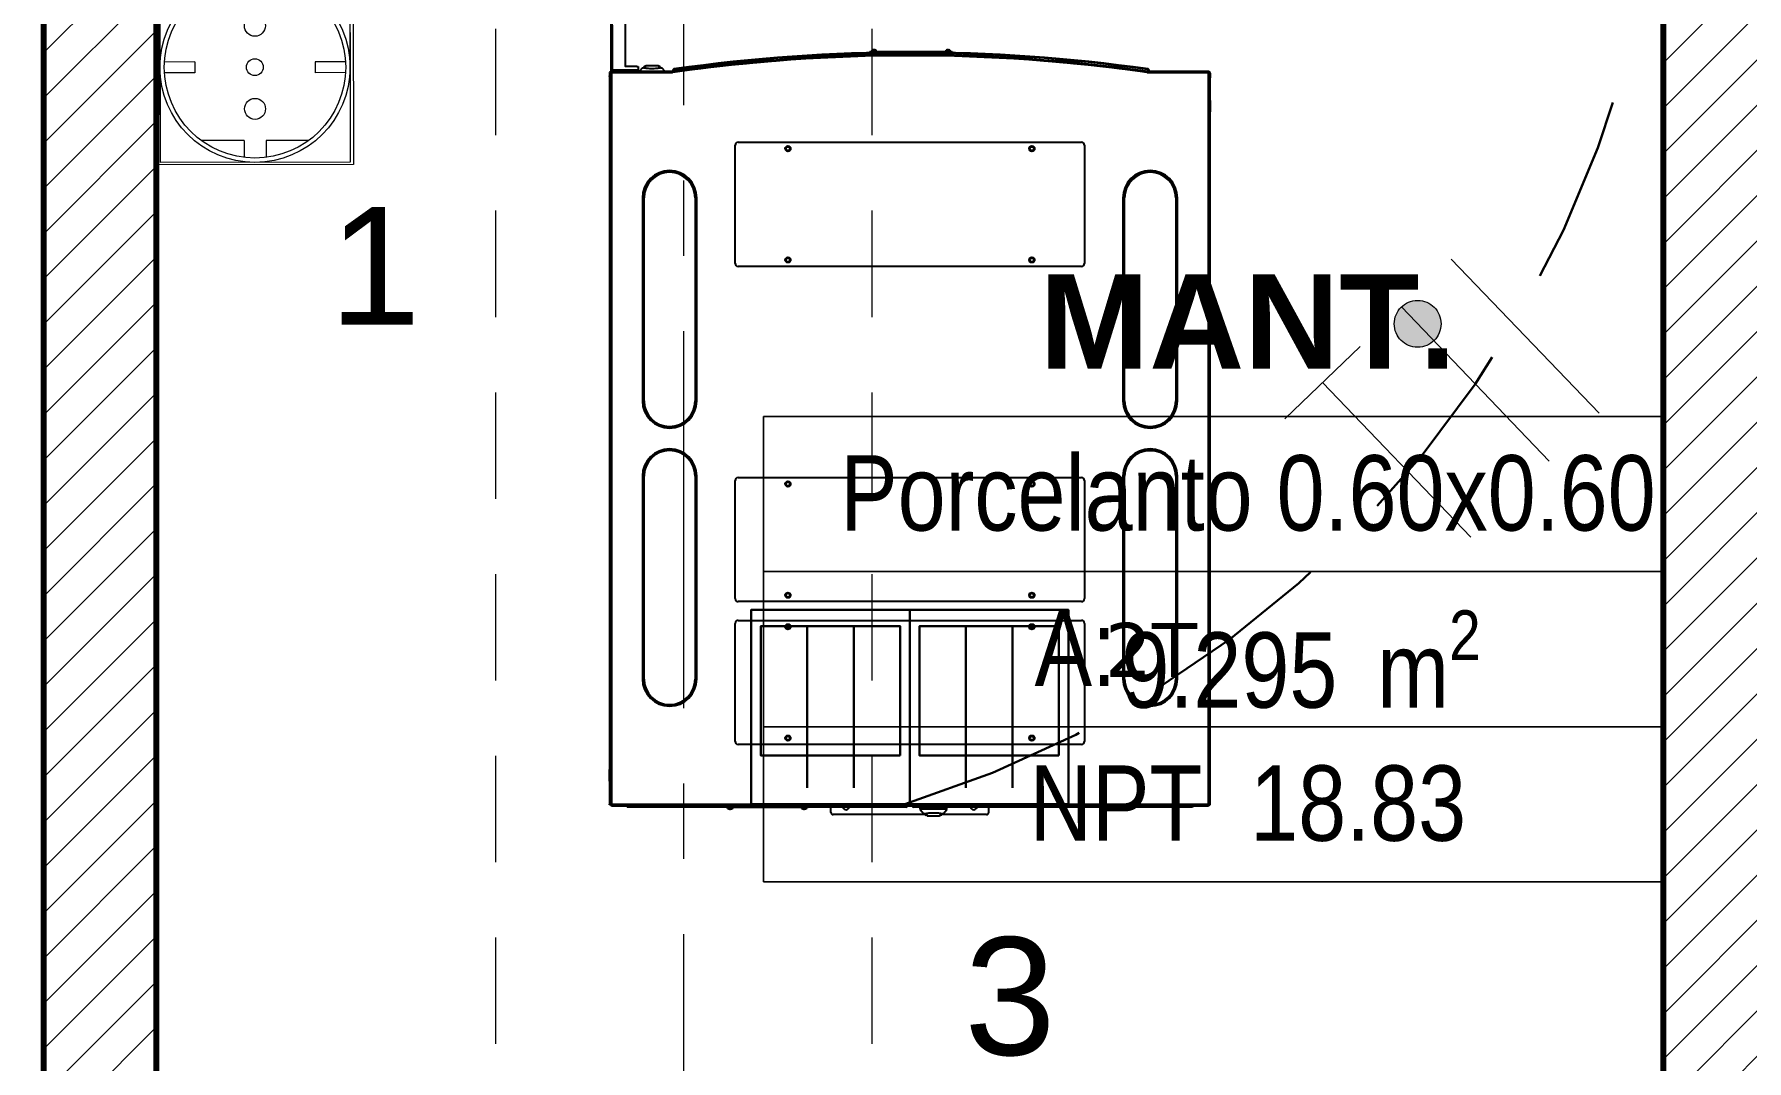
# Model space of a CAD drawing. Header units: inches. Extents: x -19 to 5698, y -728 to 92.
# Drawn here: x 413.458 to 415.731, y 12.982 to 14.344 of the extents above; entities that cross this region are included whole.
import ezdxf

# ---------------------------------------------------------------- set-up
doc = ezdxf.new("R2010")
doc.units = ezdxf.units.IN
doc.header["$MEASUREMENT"] = 0
doc.set_wipeout_variables(frame=1)
for name, pattern in [('HIDDEN', [0.375, 0.25, -0.125]), ('Hidden Line', [0.195611, 0.141111, -0.0545]), ('Punto & Raya', [0.65, 0.5, -0.075, 0, -0.075]), ('RAYITAS', [0.375, 0.25, -0.125]), ('Wipeout_Contour', [1, 0, -1])]:
    doc.linetypes.add(name, pattern=pattern)
doc.layers.get('0').update_dxf_attribs({"color": 61})
for name, color, linetype, lineweight in [('00 conduct tomacorr', 120, 'HIDDEN', 30), ('00 IE LUZ EMERGENCIA', 253, 'Continuous', 0), ('10 REM ACABADOS', 170, 'Continuous', 13), ('T-TECHO-E', 150, 'Continuous', 20), ('TOMACORRIENTE', 22, 'RAYITAS', 9)]:
    doc.layers.add(name, color=color, linetype=linetype, lineweight=lineweight)
for name, color, linetype in [('00_Gabinetes', 3, 'Continuous'), ('02 _ ARQ _ ALB _ Ejes Generales', 251, 'Continuous'), ('02 _ ARQ _ ZON _ Espacio.3D', 7, 'Continuous'), ('08 _ STR _ EXT _ 09 Vigas', 251, 'Continuous'), ('Estructura - 04 MURO', 7, 'Continuous'), ('RED_Perifoneo', 5, 'Continuous')]:
    doc.layers.add(name, color=color, linetype=linetype)
doc.styles.add('Annotative', font='arial.ttf')
doc.styles.add('Estilo_Generado_8', font='arialbd.ttf')
doc.styles.add('Estilo_Generado_9', font='ARIALN.TTF')
pattern_1 = [(45, (370.000076, 2e-08), (-0.03005204, 0.03005204), [])]

# ---------------------------------------------------------------- blocks, each defined once
blk = doc.blocks.new('GABINETE 42')
at = {"color": 254}
blk.add_lwpolyline([(-416.6114, -899.0168), (-416.5962, -899.0168), (-416.5962, -899.7878)], dxfattribs=at)
at = {"layer": '00_Gabinetes', "color": 254, "linetype": 'Continuous', "lineweight": 25}
for p, q in [((-417.3715, -898.037), (-417.3727, -898.037)), ((-417.3727, -898.037), (-417.3727, -898.0379)), ((-417.3727, -898.0379), (-417.3727, -899.0038)), ((-417.3727, -898.0379), (-417.3702, -898.0379)), ((-417.3715, -898.037), (-417.3715, -898.0379)), ((-417.3702, -898.0355), (-416.5776, -898.0355)), ((-417.3702, -898.0379), (-417.3702, -898.0355)), ((-417.3702, -898.0379), (-417.3702, -899.0038)), ((-416.5776, -898.0379), (-417.3702, -898.0379)), ((-417.3504, -898.0355), (-417.349, -898.0345)), ((-417.3485, -898.0353), (-417.349, -898.0345)), ((-417.3487, -898.0355), (-417.3485, -898.0353)), ((-417.348, -898.0342), (-416.9788, -898.0342)), ((-417.348, -898.0351), (-417.348, -898.0342)), ((-417.348, -898.0355), (-417.348, -898.0351)), ((-417.0786, -898.0271), (-417.0786, -898.0342)), ((-417.0756, -898.0241), (-417.0163, -898.0241)), ((-417.0228, -898.0309), (-417.0231, -898.0312)), ((-417.0231, -898.0312), (-417.0231, -898.0342)), ((-417.018, -898.0253), (-417.0228, -898.0309)), ((-417.0211, -898.0312), (-416.9892, -898.0312)), ((-417.0211, -898.0342), (-417.0211, -898.0312)), ((-417.018, -898.0253), (-417.0166, -898.0253)), ((-417.0166, -898.0253), (-417.0165, -898.0253)), ((-417.0164, -898.0241), (-417.0164, -898.0252)), ((-416.994, -898.0241), (-416.8721, -898.0241)), ((-416.9939, -898.0253), (-416.9937, -898.0253)), ((-416.9937, -898.0253), (-416.9923, -898.0253)), ((-416.9875, -898.0309), (-416.9923, -898.0253)), ((-416.9892, -898.0312), (-416.9892, -898.0342)), ((-416.9872, -898.0312), (-416.9875, -898.0309)), ((-416.9872, -898.0342), (-416.9872, -898.0312)), ((-416.9788, -898.0351), (-416.9788, -898.0342)), ((-416.9788, -898.0351), (-416.9788, -898.0355)), ((-416.9786, -898.0355), (-416.9788, -898.0352)), ((-416.9689, -898.0342), (-416.5998, -898.0342)), ((-416.9689, -898.0351), (-416.9689, -898.0342)), ((-416.9689, -898.0355), (-416.9689, -898.0351)), ((-416.8691, -898.0271), (-416.8691, -898.0342)), ((-416.8388, -898.0342), (-416.8388, -898.0334)), ((-416.8388, -898.0334), (-416.8357, -898.0334)), ((-416.8369, -898.0329), (-416.8369, -898.0333)), ((-416.83, -898.0329), (-416.8369, -898.0329)), ((-416.8369, -898.0333), (-416.83, -898.0333)), ((-416.8368, -898.0328), (-416.83, -898.0328)), ((-416.8357, -898.0334), (-416.8357, -898.0342)), ((-416.8357, -898.0334), (-416.733, -898.0334)), ((-416.8341, -898.0315), (-416.8342, -898.0315)), ((-416.8327, -898.0315), (-416.8328, -898.0315)), ((-416.8316, -898.0318), (-416.8316, -898.0318)), ((-416.83, -898.0333), (-416.83, -898.0329)), ((-416.7387, -898.0329), (-416.7387, -898.0333)), ((-416.7318, -898.0329), (-416.7387, -898.0329)), ((-416.7387, -898.0333), (-416.7318, -898.0333)), ((-416.7386, -898.0328), (-416.7319, -898.0328)), ((-416.7359, -898.0315), (-416.736, -898.0315)), ((-416.7345, -898.0315), (-416.7346, -898.0315)), ((-416.7334, -898.0318), (-416.7334, -898.0318)), ((-416.733, -898.0342), (-416.733, -898.0334)), ((-416.733, -898.0334), (-416.7299, -898.0334)), ((-416.7318, -898.0333), (-416.7318, -898.0329)), ((-416.7299, -898.0334), (-416.7299, -898.0342)), ((-416.5998, -898.0351), (-416.5998, -898.0342)), ((-416.5998, -898.0351), (-416.5998, -898.0355)), ((-416.5993, -898.0353), (-416.5988, -898.0345)), ((-416.5993, -898.0353), (-416.599, -898.0355)), ((-416.5988, -898.0345), (-416.5974, -898.0355)), ((-416.5776, -898.0355), (-416.5776, -898.0379)), ((-416.5776, -899.0038), (-416.5776, -898.0379)), ((-416.5776, -898.0379), (-416.5751, -898.0379)), ((-416.5763, -898.037), (-416.5751, -898.037)), ((-416.5763, -898.037), (-416.5763, -898.0379)), ((-416.5751, -898.037), (-416.5751, -898.0379)), ((-416.5751, -899.0038), (-416.5751, -898.0379)), ((-417.3727, -898.0687), (-417.3727, -898.0689)), ((-417.3727, -898.0689), (-417.3727, -898.0838)), ((-417.3727, -898.0689), (-417.3727, -898.0689)), ((-417.3727, -898.0838), (-417.3727, -898.0841)), ((-417.3727, -898.0838), (-417.3727, -898.0838)), ((-416.5751, -898.0687), (-416.5751, -898.0689)), ((-416.5751, -898.0689), (-416.5751, -898.0838)), ((-416.5751, -898.0689), (-416.5751, -898.0689)), ((-416.5751, -898.0838), (-416.5751, -898.0841)), ((-416.5751, -898.0838), (-416.5751, -898.0838)), ((-417.2058, -898.2779), (-417.2058, -898.1212)), ((-417.2018, -898.1172), (-416.7459, -898.1172)), ((-416.7419, -898.1212), (-416.7419, -898.2779)), ((-417.2888, -898.1704), (-417.2969, -898.1704)), ((-417.329, -898.2041), (-417.329, -898.4734)), ((-417.329, -898.2041), (-417.3289, -898.2041)), ((-417.3289, -898.2041), (-417.3281, -898.2041)), ((-417.3289, -898.2041), (-417.3289, -898.4734)), ((-417.3281, -898.2041), (-417.3281, -898.4734)), ((-417.3281, -898.2041), (-417.3268, -898.2041)), ((-417.3268, -898.4734), (-417.3268, -898.2041)), ((-417.2589, -898.2041), (-417.2589, -898.4734)), ((-417.2577, -898.2041), (-417.2589, -898.2041)), ((-417.2577, -898.2041), (-417.2577, -898.4734)), ((-417.2568, -898.2041), (-417.2577, -898.2041)), ((-417.2568, -898.4734), (-417.2568, -898.2041)), ((-417.2568, -898.2041), (-417.2567, -898.2041)), ((-417.2567, -898.4734), (-417.2567, -898.2041)), ((-416.691, -898.2041), (-416.691, -898.4734)), ((-416.691, -898.2041), (-416.691, -898.4734)), ((-416.691, -898.2041), (-416.6901, -898.2041)), ((-416.691, -898.2041), (-416.691, -898.2041)), ((-416.6901, -898.2041), (-416.6901, -898.4734)), ((-416.6901, -898.2041), (-416.6888, -898.2041)), ((-416.6888, -898.4734), (-416.6888, -898.2041)), ((-416.621, -898.2041), (-416.621, -898.4734)), ((-416.6197, -898.2041), (-416.621, -898.2041)), ((-416.6197, -898.2041), (-416.6197, -898.4734)), ((-416.6188, -898.2041), (-416.6197, -898.2041)), ((-416.6188, -898.4734), (-416.6188, -898.2041)), ((-416.6188, -898.4734), (-416.6188, -898.2041)), ((-416.6188, -898.2041), (-416.6188, -898.2041)), ((-416.7459, -898.2818), (-417.2018, -898.2818)), ((-417.2058, -898.4674), (-417.2058, -898.3108)), ((-417.2018, -898.3068), (-416.7459, -898.3068)), ((-416.7419, -898.3108), (-416.7419, -898.4674)), ((-417.329, -898.4734), (-417.3289, -898.4734)), ((-417.3289, -898.4734), (-417.3281, -898.4734)), ((-417.3281, -898.4734), (-417.3268, -898.4734)), ((-417.2577, -898.4734), (-417.2589, -898.4734)), ((-417.2568, -898.4734), (-417.2577, -898.4734)), ((-417.2568, -898.4734), (-417.2567, -898.4734)), ((-416.7459, -898.4714), (-417.2018, -898.4714)), ((-416.691, -898.4734), (-416.6901, -898.4734)), ((-416.691, -898.4734), (-416.691, -898.4734)), ((-416.6901, -898.4734), (-416.6888, -898.4734)), ((-416.6197, -898.4734), (-416.621, -898.4734)), ((-416.6188, -898.4734), (-416.6197, -898.4734)), ((-416.6188, -898.4734), (-416.6188, -898.4734)), ((-417.2893, -898.5072), (-417.2964, -898.5072)), ((-417.329, -898.5732), (-417.329, -898.8426)), ((-417.329, -898.5732), (-417.3289, -898.5732)), ((-417.3289, -898.5732), (-417.3281, -898.5732)), ((-417.3289, -898.5732), (-417.3289, -898.8426)), ((-417.3281, -898.5732), (-417.3281, -898.8426)), ((-417.3281, -898.5732), (-417.3268, -898.5732)), ((-417.3268, -898.8426), (-417.3268, -898.5732)), ((-417.2589, -898.5732), (-417.2589, -898.8426)), ((-417.2577, -898.5732), (-417.2589, -898.5732)), ((-417.2577, -898.5732), (-417.2577, -898.8426)), ((-417.2568, -898.5732), (-417.2577, -898.5732)), ((-417.2568, -898.8426), (-417.2568, -898.5732)), ((-417.2568, -898.5732), (-417.2567, -898.5732)), ((-417.2567, -898.8426), (-417.2567, -898.5732)), ((-416.691, -898.5732), (-416.691, -898.8426)), ((-416.691, -898.5732), (-416.6901, -898.5732)), ((-416.691, -898.5732), (-416.691, -898.8426)), ((-416.691, -898.5732), (-416.691, -898.5732)), ((-416.6901, -898.5732), (-416.6901, -898.8426)), ((-416.6901, -898.5732), (-416.6888, -898.5732)), ((-416.6888, -898.8426), (-416.6888, -898.5732)), ((-416.621, -898.5732), (-416.621, -898.8426)), ((-416.6197, -898.5732), (-416.621, -898.5732)), ((-416.6197, -898.5732), (-416.6197, -898.8426)), ((-416.6188, -898.5732), (-416.6197, -898.5732)), ((-416.6188, -898.8426), (-416.6188, -898.5732)), ((-416.6188, -898.8426), (-416.6188, -898.5732)), ((-416.6188, -898.5732), (-416.6188, -898.5732)), ((-417.2058, -898.9124), (-417.2058, -898.7557)), ((-417.2018, -898.7517), (-416.7459, -898.7517)), ((-416.7419, -898.7557), (-416.7419, -898.9124)), ((-417.329, -898.8426), (-417.3289, -898.8426)), ((-417.3289, -898.8426), (-417.3281, -898.8426)), ((-417.3281, -898.8426), (-417.3268, -898.8426)), ((-417.2577, -898.8426), (-417.2589, -898.8426)), ((-417.2568, -898.8426), (-417.2577, -898.8426)), ((-417.2568, -898.8426), (-417.2567, -898.8426)), ((-416.691, -898.8426), (-416.6901, -898.8426)), ((-416.691, -898.8426), (-416.691, -898.8426)), ((-416.6901, -898.8426), (-416.6888, -898.8426)), ((-416.6197, -898.8426), (-416.621, -898.8426)), ((-416.6188, -898.8426), (-416.6197, -898.8426)), ((-416.6188, -898.8426), (-416.6188, -898.8426)), ((-416.7459, -898.9164), (-417.2018, -898.9164)), ((-417.3727, -898.9569), (-417.3727, -898.9567)), ((-417.3727, -898.9718), (-417.3727, -898.9569)), ((-417.3727, -898.9569), (-417.3727, -898.9569)), ((-417.3727, -898.9666), (-417.3727, -898.9666)), ((-417.3727, -898.9686), (-417.3727, -898.9666)), ((-417.3727, -898.9686), (-417.3727, -899.0017)), ((-417.3727, -898.9686), (-417.3727, -898.9686)), ((-417.3727, -898.9719), (-417.3727, -898.9718)), ((-417.3727, -898.9718), (-417.3727, -898.9718)), ((-416.5751, -898.9569), (-416.5751, -898.9567)), ((-416.5751, -898.9718), (-416.5751, -898.9569)), ((-416.5751, -898.9569), (-416.5751, -898.9569)), ((-416.5751, -898.972), (-416.5751, -898.9718)), ((-416.5751, -898.9718), (-416.5751, -898.9718)), ((-417.3727, -899.0047), (-417.3727, -899.0017)), ((-417.3727, -899.0017), (-417.3727, -899.0017)), ((-417.3702, -899.0038), (-417.3727, -899.0038)), ((-417.3727, -899.008), (-417.3727, -899.0047)), ((-417.3715, -899.0047), (-417.3727, -899.0047)), ((-417.3715, -899.008), (-417.3727, -899.008)), ((-417.3715, -899.0038), (-417.3715, -899.0047)), ((-417.3715, -899.008), (-417.3715, -899.0047)), ((-417.3715, -899.008), (-417.3707, -899.008)), ((-417.3712, -899.0075), (-417.3712, -899.0038)), ((-417.3712, -899.0075), (-417.3702, -899.0075)), ((-417.3707, -899.0087), (-417.3707, -899.0075)), ((-417.3692, -899.0087), (-417.3707, -899.0087)), ((-417.3705, -899.009), (-417.3705, -899.0102)), ((-417.3705, -899.009), (-417.29, -899.009)), ((-417.3705, -899.0102), (-417.29, -899.0102)), ((-417.3702, -899.0038), (-417.3702, -899.0077)), ((-417.3702, -899.0077), (-417.3692, -899.0087)), ((-417.3692, -899.0087), (-417.2891, -899.0087)), ((-417.2916, -899.0087), (-417.2916, -899.009)), ((-417.2916, -899.0102), (-417.2916, -899.0119)), ((-417.2916, -899.0119), (-417.2907, -899.0119)), ((-417.2907, -899.0088), (-417.2907, -899.009)), ((-417.2907, -899.0102), (-417.2907, -899.0119)), ((-417.2901, -899.0089), (-417.2901, -899.009)), ((-417.2901, -899.0089), (-417.2901, -899.009)), ((-417.2901, -899.0102), (-417.2901, -899.0113)), ((-417.2901, -899.0102), (-417.2901, -899.0108)), ((-417.2901, -899.0108), (-417.2901, -899.0109)), ((-417.2899, -899.0128), (-417.2901, -899.0137)), ((-417.29, -899.0102), (-417.29, -899.009)), ((-417.2898, -899.0102), (-417.2896, -899.0091)), ((-416.6607, -899.0137), (-416.6608, -899.0128)), ((-416.6606, -899.0094), (-416.6606, -899.0093)), ((-416.6606, -899.0094), (-416.6606, -899.0093)), ((-416.6606, -899.0113), (-416.6606, -899.0106)), ((-416.6606, -899.0111), (-416.6606, -899.0106)), ((-416.6606, -899.0111), (-416.6606, -899.0111)), ((-416.66, -899.0093), (-416.66, -899.0092)), ((-416.66, -899.0119), (-416.66, -899.0105)), ((-416.66, -899.0119), (-416.6591, -899.0119)), ((-416.6591, -899.0092), (-416.6591, -899.0091)), ((-416.6591, -899.0119), (-416.6591, -899.0104)), ((-416.6587, -899.0087), (-416.5786, -899.0087)), ((-416.658, -899.0102), (-416.6581, -899.0091)), ((-416.6578, -899.009), (-416.6578, -899.0102)), ((-416.6578, -899.009), (-416.5773, -899.009)), ((-416.6578, -899.0102), (-416.5773, -899.0102)), ((-416.6497, -899.0087), (-416.6497, -899.009)), ((-416.6488, -899.0102), (-416.6446, -899.0153)), ((-416.6477, -899.009), (-416.6477, -899.0087)), ((-416.6432, -899.0153), (-416.6446, -899.0153)), ((-416.643, -899.0153), (-416.6432, -899.0153)), ((-416.6205, -899.0164), (-416.6205, -899.0153)), ((-416.6202, -899.0153), (-416.6204, -899.0153)), ((-416.6188, -899.0153), (-416.6202, -899.0153)), ((-416.6188, -899.0153), (-416.6145, -899.0102)), ((-416.6157, -899.0087), (-416.6157, -899.009)), ((-416.6137, -899.009), (-416.6137, -899.0087)), ((-416.6132, -899.0168), (-416.6132, -899.0102)), ((-416.5773, -899.0102), (-416.6132, -899.0102)), ((-416.5788, -899.0122), (-416.6132, -899.0122)), ((-416.6114, -899.0168), (-416.6132, -899.0168)), ((-416.5788, -899.0106), (-416.6113, -899.0106)), ((-416.5788, -899.0102), (-416.5788, -899.0718)), ((-416.5788, -899.0718), (-416.5788, -899.0122)), ((-416.5786, -899.0087), (-416.5776, -899.0077)), ((-416.5786, -899.0087), (-416.5771, -899.0087)), ((-416.5785, -899.0102), (-416.5785, -899.0729)), ((-416.5776, -899.0077), (-416.5776, -899.0038)), ((-416.5751, -899.0038), (-416.5776, -899.0038)), ((-416.5766, -899.0075), (-416.5776, -899.0075)), ((-416.5773, -899.009), (-416.5773, -899.0102)), ((-416.5773, -899.0102), (-416.5773, -899.0729)), ((-416.5771, -899.0075), (-416.5771, -899.0087)), ((-416.5771, -899.008), (-416.5763, -899.008)), ((-416.5766, -899.0038), (-416.5766, -899.0075)), ((-416.5763, -899.0047), (-416.5763, -899.0038)), ((-416.5763, -899.008), (-416.5763, -899.0047)), ((-416.5763, -899.0047), (-416.5751, -899.0047)), ((-416.5763, -899.008), (-416.5751, -899.008)), ((-416.5751, -899.0038), (-416.5751, -899.0047)), ((-416.5751, -899.008), (-416.5751, -899.0047)), ((-417.0316, -899.0341), (-417.0316, -899.0342)), ((-417.0299, -899.0366), (-417.0299, -899.0358)), ((-417.0267, -899.0358), (-417.0299, -899.0358)), ((-417.0267, -899.0366), (-417.0299, -899.0366)), ((-417.0273, -899.0366), (-417.0273, -899.0379)), ((-417.0217, -899.0379), (-417.0273, -899.0379)), ((-417.0218, -899.0382), (-417.0271, -899.0382)), ((-417.0267, -899.0342), (-417.0267, -899.0343)), ((-417.0267, -899.0366), (-417.0267, -899.0358)), ((-416.9241, -899.0358), (-417.0267, -899.0358)), ((-416.9241, -899.0366), (-417.0267, -899.0366)), ((-417.0266, -899.0343), (-417.0266, -899.0343)), ((-417.026, -899.0342), (-417.026, -899.0343)), ((-417.026, -899.0352), (-417.026, -899.0358)), ((-417.0249, -899.0388), (-417.0249, -899.039)), ((-417.0248, -899.039), (-417.0249, -899.0389)), ((-417.0248, -899.0389), (-417.0248, -899.039)), ((-417.0247, -899.039), (-417.0247, -899.0388)), ((-417.024, -899.0389), (-417.0241, -899.039)), ((-417.0241, -899.039), (-417.0241, -899.0389)), ((-417.024, -899.0389), (-417.024, -899.039)), ((-417.023, -899.0344), (-417.023, -899.0343)), ((-417.023, -899.0358), (-417.023, -899.0353)), ((-417.0218, -899.0343), (-417.0218, -899.0344)), ((-417.0217, -899.0344), (-417.0217, -899.0344)), ((-417.0217, -899.0379), (-417.0217, -899.0366)), ((-417.0169, -899.0344), (-417.0169, -899.0345)), ((-417.0168, -899.0345), (-417.0168, -899.0345)), ((-417.0121, -899.0345), (-417.0121, -899.0346)), ((-417.012, -899.0346), (-417.012, -899.0346)), ((-417.0072, -899.0345), (-417.0072, -899.0346)), ((-417.0071, -899.0346), (-417.0071, -899.0346)), ((-417.0023, -899.0346), (-417.0023, -899.0347)), ((-417.0022, -899.0347), (-417.0022, -899.0347)), ((-416.9973, -899.0348), (-416.9973, -899.0348)), ((-416.9973, -899.0358), (-416.9973, -899.0357)), ((-416.973, -899.0358), (-416.973, -899.0358)), ((-416.9681, -899.0358), (-416.9681, -899.0358)), ((-416.968, -899.0358), (-416.968, -899.0358)), ((-416.9632, -899.0357), (-416.9632, -899.0358)), ((-416.9631, -899.0358), (-416.9631, -899.0357)), ((-416.9583, -899.0357), (-416.9583, -899.0358)), ((-416.9582, -899.0358), (-416.9582, -899.0357)), ((-416.9533, -899.0358), (-416.9533, -899.0357)), ((-416.9291, -899.0366), (-416.9291, -899.0379)), ((-416.9256, -899.0379), (-416.9291, -899.0379)), ((-416.9256, -899.0382), (-416.9289, -899.0382)), ((-416.9278, -899.0343), (-416.9278, -899.0344)), ((-416.9278, -899.0353), (-416.9278, -899.0358)), ((-416.9268, -899.039), (-416.9268, -899.039)), ((-416.9267, -899.039), (-416.9267, -899.0389)), ((-416.9265, -899.039), (-416.9265, -899.0389)), ((-416.926, -899.0388), (-416.926, -899.039)), ((-416.9258, -899.039), (-416.9259, -899.0388)), ((-416.9258, -899.039), (-416.9258, -899.039)), ((-416.9235, -899.0379), (-416.9256, -899.0379)), ((-416.9237, -899.0382), (-416.9256, -899.0382)), ((-416.9248, -899.0343), (-416.9248, -899.0342)), ((-416.9248, -899.0358), (-416.9248, -899.0352)), ((-416.9241, -899.0366), (-416.9241, -899.0358)), ((-416.9209, -899.0358), (-416.9241, -899.0358)), ((-416.9209, -899.0366), (-416.9241, -899.0366)), ((-416.9235, -899.0379), (-416.9235, -899.0366)), ((-416.9209, -899.0366), (-416.9209, -899.0358))]:
    blk.add_line(p, q, dxfattribs=at)
at = {"layer": '00_Gabinetes', "color": 254}
for points in [[(-416.6113, -899.0106), (-416.6132, -899.0106)], [(-416.6132, -899.0106), (-416.5773, -899.0106)], [(-416.6132, -899.0122), (-416.5773, -899.0122)]]:
    blk.add_lwpolyline(points, dxfattribs=at)
at = {"layer": '00_Gabinetes', "color": 254, "linetype": 'Continuous', "lineweight": 25, "flags": 128}
for points in [[(-416.9276, -899.0388), (-416.9274, -899.0388), (-416.9272, -899.0389)], [(-416.926, -899.039), (-416.9259, -899.0389), (-416.9258, -899.0389)], [(-416.9253, -899.0389), (-416.9251, -899.0388), (-416.9249, -899.0388)]]:
    blk.add_lwpolyline(points, dxfattribs=at)
at = {"layer": '00_Gabinetes', "color": 254, "linetype": 'Continuous', "lineweight": 25}
for centre, radius in [((-417.1358, -898.1257), 0.00359), ((-417.1358, -898.1257), 0.00299), ((-417.1358, -898.1257), 0.00249), ((-416.812, -898.1257), 0.00359), ((-416.812, -898.1257), 0.00299), ((-416.812, -898.1257), 0.00249), ((-417.1358, -898.2734), 0.00359), ((-417.1358, -898.2734), 0.00299), ((-417.1358, -898.2734), 0.00249), ((-416.812, -898.2734), 0.00359), ((-416.812, -898.2734), 0.00299), ((-416.812, -898.2734), 0.00249), ((-417.1358, -898.3153), 0.00359), ((-417.1358, -898.3153), 0.00299), ((-417.1358, -898.3153), 0.00249), ((-416.812, -898.3153), 0.00359), ((-416.812, -898.3153), 0.00299), ((-416.812, -898.3153), 0.00249), ((-417.1358, -898.4629), 0.00359), ((-417.1358, -898.4629), 0.00299), ((-417.1358, -898.4629), 0.00249), ((-416.812, -898.4629), 0.00359), ((-416.812, -898.4629), 0.00299), ((-416.812, -898.4629), 0.00249), ((-417.1358, -898.7602), 0.00359), ((-417.1358, -898.7602), 0.00299), ((-417.1358, -898.7602), 0.00249), ((-416.812, -898.7602), 0.00359), ((-416.812, -898.7602), 0.00299), ((-416.812, -898.7602), 0.00249), ((-417.1358, -898.9079), 0.00359), ((-417.1358, -898.9079), 0.00299), ((-417.1358, -898.9079), 0.00249), ((-416.812, -898.9079), 0.00359), ((-416.812, -898.9079), 0.00299), ((-416.812, -898.9079), 0.00249)]:
    blk.add_circle(centre, radius, dxfattribs=at)
for centre, radius, start, end in [((-417.348, -898.0361), 0.00191, 90, 123), ((-417.348, -898.0361), 0.000998, 90, 123), ((-417.0756, -898.0271), 0.00299, 90, 180), ((-417.0587, -898.0351), 0.00449, 10.5612, 169.4388), ((-417.0052, -898.0302), 0.0112, 137.0975, 156.2717), ((-417.0052, -898.0302), 0.0112, 23.7775, 42.88), ((-416.9788, -898.0361), 0.00191, 21.2267, 90), ((-416.9788, -898.0361), 0.000998, 43.7851, 90), ((-416.9689, -898.0361), 0.00191, 90, 158.7733), ((-416.9689, -898.0361), 0.000998, 90, 136.2149), ((-416.8891, -898.0351), 0.00449, 10.5612, 169.4388), ((-416.8721, -898.0271), 0.00299, 0, 90), ((-416.8367, -898.0329), 0.00015, 135.1736, 180), ((-416.8367, -898.0333), 0.00015, 180, 270), ((-416.8337, -898.0359), 0.00447, 110.8166, 135.1736), ((-416.834, -898.0316), 0.0000496, 0.5486, 96.1127), ((-416.8329, -898.0316), 0.0000496, 83.8873, 179.4514), ((-416.8332, -898.0359), 0.00447, 44.8264, 69.2077), ((-416.8302, -898.0333), 0.00015, 270, 0), ((-416.8302, -898.0329), 0.00015, 0, 44.8264), ((-416.7385, -898.0329), 0.00015, 135.1736, 180), ((-416.7385, -898.0333), 0.00015, 180, 270), ((-416.7355, -898.0359), 0.00447, 110.8166, 135.1736), ((-416.7358, -898.0316), 0.0000496, 0.5486, 96.1127), ((-416.7347, -898.0316), 0.0000496, 83.8873, 179.4514), ((-416.735, -898.0359), 0.00447, 44.8264, 69.2077), ((-416.732, -898.0333), 0.00015, 270, 0), ((-416.732, -898.0329), 0.00015, 0, 44.8264), ((-416.5998, -898.0361), 0.00191, 57, 90), ((-416.5998, -898.0361), 0.000998, 57, 90), ((-417.2018, -898.1212), 0.00399, 90, 180), ((-416.7459, -898.1212), 0.00399, 0, 90), ((-417.2929, -898.2041), 0.0361, 0, 180), ((-417.2929, -898.2041), 0.0352, 0, 180), ((-417.2929, -898.2041), 0.0339, 0, 180), ((-416.6549, -898.2041), 0.0361, 0, 180), ((-416.6549, -898.2041), 0.0352, 0, 180), ((-416.6549, -898.2041), 0.0339, 0, 180), ((-417.2018, -898.2779), 0.00399, 180, 270), ((-416.7459, -898.2779), 0.00399, 270, 0), ((-417.2018, -898.3108), 0.00399, 90, 180), ((-416.7459, -898.3108), 0.00399, 0, 90), ((-417.2929, -898.4734), 0.0361, 180, 0), ((-417.2929, -898.4734), 0.0352, 180, 0), ((-417.2929, -898.4734), 0.0339, 180, 0), ((-417.2018, -898.4674), 0.00399, 180, 270), ((-416.7459, -898.4674), 0.00399, 270, 0), ((-416.6549, -898.4734), 0.0361, 180, 0), ((-416.6549, -898.4734), 0.0352, 180, 0), ((-416.6549, -898.4734), 0.0339, 180, 0), ((-417.2929, -898.5732), 0.0361, 0, 180), ((-417.2929, -898.5732), 0.0352, 0, 180), ((-417.2929, -898.5732), 0.0339, 0, 180), ((-416.6549, -898.5732), 0.0361, 0, 180), ((-416.6549, -898.5732), 0.0352, 0, 180), ((-416.6549, -898.5732), 0.0339, 0, 180), ((-417.2018, -898.7557), 0.00399, 90, 180), ((-416.7459, -898.7557), 0.00399, 0, 90), ((-417.2929, -898.8426), 0.0361, 180, 0), ((-417.2929, -898.8426), 0.0352, 180, 0), ((-417.2929, -898.8426), 0.0339, 180, 0), ((-416.6549, -898.8426), 0.0361, 180, 0), ((-416.6549, -898.8426), 0.0352, 180, 0), ((-416.6549, -898.8426), 0.0339, 180, 0), ((-417.2018, -898.9124), 0.00399, 180, 270), ((-416.7459, -898.9124), 0.00399, 270, 0), ((-417.3705, -899.008), 0.00219, 180, 270), ((-417.3705, -899.008), 0.000988, 180, 270), ((-417.2898, -899.0119), 0.00182, 180, 261.9598), ((-416.9739, -896.7894), 2.2418, 261.8672, 278.1328), ((-417.2898, -899.0119), 0.00091, 180, 261.9598), ((-417.2886, -899.0113), 0.00152, 180, 261.9848), ((-416.9754, -896.7859), 2.2499, 261.9598, 278.0402), ((-417.29, -899.0115), 0.00249, 81.8945, 90), ((-417.29, -899.0115), 0.0013, 81.8945, 90), ((-416.9754, -896.7859), 2.249, 261.9598, 278.0402), ((-416.9739, -896.7921), 2.2405, 261.8945, 278.1055), ((-416.9739, -896.7921), 2.2393, 261.8945, 278.1055), ((-416.9739, -896.8033), 2.2279, 261.8658, 278.1342), ((-416.9754, -896.7869), 2.2479, 261.9848, 278.0152), ((-416.6621, -899.0113), 0.00152, 278.0152, 0), ((-416.6609, -899.0119), 0.00091, 278.0402, 0), ((-416.6609, -899.0119), 0.00182, 278.0402, 0), ((-416.6578, -899.0115), 0.00249, 90, 98.1055), ((-416.6578, -899.0115), 0.0013, 90, 98.1055), ((-416.6317, -899.0103), 0.0112, 203.7775, 222.88), ((-416.6317, -899.0103), 0.0112, 317.0975, 336.2717), ((-416.5773, -899.008), 0.000988, 270, 0), ((-416.5773, -899.008), 0.00219, 270, 0), ((-417.0269, -899.0379), 0.000359, 180, 238.2737), ((-417.0245, -899.034), 0.00499, 238.2737, 257.7992), ((-417.0246, -899.0346), 0.00438, 257.8032, 265.541), ((-417.0249, -899.0337), 0.00509, 266.3012, 273.6988), ((-417.0248, -899.0383), 0.000695, 227.7525, 256.4375), ((-417.0243, -899.0345), 0.0045, 262.4203, 265.5569), ((-417.0249, -899.0382), 0.00079, 282.6279, 299.8548), ((-417.024, -899.0381), 0.000877, 232.1126, 256.6637), ((-417.0246, -899.0344), 0.00454, 274.4696, 285.9514), ((-417.0243, -899.0346), 0.00438, 274.4545, 286.2263), ((-417.0245, -899.034), 0.00499, 282.2008, 301.7263), ((-417.0232, -899.0381), 0.000665, 259.7374, 280.2626), ((-417.022, -899.0379), 0.000359, 301.7263, 0), ((-416.9287, -899.0379), 0.000359, 180, 238.2737), ((-416.9263, -899.034), 0.00499, 238.2737, 254.2613), ((-416.9275, -899.0385), 0.000346, 255.7524, 284.2476), ((-416.9264, -899.0343), 0.00466, 254.2816, 265.681), ((-416.9262, -899.0342), 0.00479, 254.4684, 265.6705), ((-416.9264, -899.0347), 0.00423, 259.1173, 265.458), ((-416.9267, -899.0384), 0.000603, 288.969, 317.2826), ((-416.9267, -899.0381), 0.000918, 281.0177, 294.0553), ((-416.9259, -899.038), 0.000961, 240.8377, 258.7564), ((-416.9258, -899.0384), 0.000603, 222.7174, 251.031), ((-416.926, -899.0334), 0.00541, 266.4117, 273.5883), ((-416.9262, -899.0343), 0.00466, 274.319, 285.7184), ((-416.926, -899.0385), 0.000457, 289.9075, 324.0274), ((-416.9261, -899.0347), 0.00423, 274.54, 283.4873), ((-416.9263, -899.034), 0.00499, 285.7387, 301.7263), ((-416.9238, -899.0379), 0.000359, 301.7263, 0)]:
    blk.add_arc(centre, radius, start, end, dxfattribs=at)
for points, knots in [([(-417.0211, -898.0312), (-417.0213, -898.0312), (-417.0218, -898.0312), (-417.0223, -898.0311), (-417.0227, -898.031), (-417.0228, -898.0309), (-417.0228, -898.0309)], [0, 0, 0, 0, 0.307742, 0.615227, 0.929866, 1, 1, 1, 1]), ([(-416.9937, -898.0253), (-416.9938, -898.0254), (-416.9941, -898.0256), (-416.996, -898.026), (-416.999, -898.0264), (-417.0026, -898.0266), (-417.0065, -898.0266), (-417.0103, -898.0265), (-417.0134, -898.0261), (-417.0157, -898.0257), (-417.0166, -898.0254), (-417.0166, -898.0253), (-417.0166, -898.0253)], [0, 0, 0, 0, 0.107628, 0.215234, 0.323296, 0.431039, 0.53753, 0.643129, 0.749185, 0.85652, 0.964605, 1, 1, 1, 1]), ([(-417.0137, -898.023), (-417.0141, -898.0232), (-417.015, -898.0236), (-417.0158, -898.0239), (-417.0162, -898.0241), (-417.0164, -898.0241)], [0, 0, 0, 0, 0.38581, 0.783878, 1, 1, 1, 1]), ([(-416.997, -898.0226), (-416.997, -898.0226), (-416.997, -898.0226), (-416.9981, -898.0226), (-417, -898.0226), (-417.0025, -898.0226), (-417.0053, -898.0226), (-417.008, -898.0226), (-417.0105, -898.0226), (-417.0123, -898.0226), (-417.0133, -898.0226), (-417.0133, -898.0226), (-417.0133, -898.0226)], [0, 0, 0, 0, 0.074158, 0.18158, 0.289003, 0.396426, 0.503848, 0.611271, 0.718694, 0.826116, 0.933539, 1, 1, 1, 1]), ([(-416.9939, -898.0241), (-416.9942, -898.024), (-416.9947, -898.0238), (-416.9957, -898.0234), (-416.9964, -898.0231), (-416.9966, -898.023)], [0, 0, 0, 0, 0.386942, 0.783927, 1, 1, 1, 1]), ([(-416.9939, -898.0253), (-416.9939, -898.0252), (-416.9939, -898.0247), (-416.9939, -898.0244), (-416.9939, -898.0241)], [0, 0, 0, 0, 0.08136, 1, 1, 1, 1]), ([(-416.9875, -898.0309), (-416.9876, -898.031), (-416.9879, -898.0311), (-416.9885, -898.0312), (-416.989, -898.0312), (-416.9892, -898.0312)], [0, 0, 0, 0, 0.32984, 0.660193, 1, 1, 1, 1]), ([(-416.8344, -898.0316), (-416.8345, -898.0316), (-416.8346, -898.0316), (-416.8349, -898.0317), (-416.8351, -898.0318), (-416.8353, -898.0318)], [0, 0, 0, 0, 0.118872, 0.594786, 1, 1, 1, 1]), ([(-416.8353, -898.0318), (-416.8353, -898.0318), (-416.8353, -898.0318), (-416.8353, -898.0318), (-416.8353, -898.0318), (-416.8353, -898.0318)], [0, 0, 0, 0, 0.179193, 0.896563, 1, 1, 1, 1]), ([(-416.8342, -898.0315), (-416.8343, -898.0315), (-416.8344, -898.0315), (-416.8344, -898.0316), (-416.8344, -898.0316)], [0, 0, 0, 0, 0.66908, 1, 1, 1, 1]), ([(-416.8342, -898.0315), (-416.8342, -898.0315), (-416.8342, -898.0315), (-416.8342, -898.0315), (-416.8342, -898.0315), (-416.8342, -898.0315), (-416.8342, -898.0315)], [0, 0, 0, 0, 0.115473, 0.26748, 0.546376, 1, 1, 1, 1]), ([(-416.834, -898.0316), (-416.834, -898.0316), (-416.834, -898.0315), (-416.834, -898.0315), (-416.8341, -898.0315)], [0, 0, 0, 0, 0.669204, 1, 1, 1, 1]), ([(-416.8341, -898.0315), (-416.834, -898.0315), (-416.834, -898.0315), (-416.834, -898.0315), (-416.834, -898.0315), (-416.834, -898.0315), (-416.834, -898.0315), (-416.834, -898.0315)], [0, 0, 0, 0, 0.333714, 0.690916, 0.836492, 0.955394, 1, 1, 1, 1]), ([(-416.8339, -898.0316), (-416.8339, -898.0316), (-416.8339, -898.0316), (-416.834, -898.0316), (-416.834, -898.0315), (-416.834, -898.0315), (-416.834, -898.0315)], [0, 0, 0, 0, 0.135598, 0.420619, 0.710357, 1, 1, 1, 1]), ([(-416.834, -898.0318), (-416.834, -898.0318), (-416.834, -898.0317), (-416.834, -898.0316), (-416.834, -898.0316), (-416.834, -898.0316)], [0, 0, 0, 0, 0.118872, 0.5948, 1, 1, 1, 1]), ([(-416.8329, -898.0318), (-416.8329, -898.0318), (-416.8331, -898.0318), (-416.8335, -898.0317), (-416.8338, -898.0318), (-416.834, -898.0318)], [0, 0, 0, 0, 0.08986, 0.449601, 1, 1, 1, 1]), ([(-416.8339, -898.0316), (-416.8339, -898.0317), (-416.8339, -898.0317), (-416.8339, -898.0318), (-416.8339, -898.0318)], [0, 0, 0, 0, 0.997784, 1, 1, 1, 1]), ([(-416.8329, -898.0315), (-416.8329, -898.0315), (-416.8329, -898.0315), (-416.8329, -898.0316), (-416.8329, -898.0316), (-416.8329, -898.0316)], [0, 0, 0, 0, 0.120082, 0.848567, 1, 1, 1, 1]), ([(-416.8328, -898.0315), (-416.8329, -898.0315), (-416.8329, -898.0315), (-416.8329, -898.0316), (-416.8329, -898.0316)], [0, 0, 0, 0, 0.66908, 1, 1, 1, 1]), ([(-416.8329, -898.0316), (-416.8329, -898.0316), (-416.8329, -898.0316), (-416.8329, -898.0317), (-416.8329, -898.0318), (-416.8329, -898.0318)], [0, 0, 0, 0, 0.118872, 0.594786, 1, 1, 1, 1]), ([(-416.8329, -898.0318), (-416.8329, -898.0318), (-416.8329, -898.0317), (-416.8329, -898.0317), (-416.8329, -898.0316)], [0, 0, 0, 0, 0.002216, 1, 1, 1, 1]), ([(-416.8328, -898.0315), (-416.8328, -898.0315), (-416.8328, -898.0315), (-416.8328, -898.0315), (-416.8328, -898.0315), (-416.8328, -898.0315), (-416.8328, -898.0315)], [0, 0, 0, 0, 0.115473, 0.26748, 0.546376, 1, 1, 1, 1]), ([(-416.8324, -898.0316), (-416.8325, -898.0316), (-416.8326, -898.0315), (-416.8326, -898.0315), (-416.8327, -898.0315)], [0, 0, 0, 0, 0.669204, 1, 1, 1, 1]), ([(-416.8316, -898.0318), (-416.8317, -898.0318), (-416.8318, -898.0317), (-416.8321, -898.0316), (-416.8323, -898.0316), (-416.8324, -898.0316)], [0, 0, 0, 0, 0.118872, 0.5948, 1, 1, 1, 1]), ([(-416.7363, -898.0316), (-416.7363, -898.0316), (-416.7365, -898.0316), (-416.7367, -898.0317), (-416.737, -898.0318), (-416.7371, -898.0318)], [0, 0, 0, 0, 0.118872, 0.594786, 1, 1, 1, 1]), ([(-416.7371, -898.0318), (-416.7371, -898.0318), (-416.7371, -898.0318), (-416.7371, -898.0318), (-416.7371, -898.0318), (-416.7371, -898.0318)], [0, 0, 0, 0, 0.179193, 0.896563, 1, 1, 1, 1]), ([(-416.736, -898.0315), (-416.7361, -898.0315), (-416.7362, -898.0315), (-416.7362, -898.0316), (-416.7363, -898.0316)], [0, 0, 0, 0, 0.66908, 1, 1, 1, 1]), ([(-416.736, -898.0315), (-416.736, -898.0315), (-416.736, -898.0315), (-416.736, -898.0315), (-416.736, -898.0315), (-416.736, -898.0315), (-416.736, -898.0315)], [0, 0, 0, 0, 0.115473, 0.26748, 0.546376, 1, 1, 1, 1]), ([(-416.7358, -898.0316), (-416.7358, -898.0316), (-416.7358, -898.0315), (-416.7358, -898.0315), (-416.7359, -898.0315)], [0, 0, 0, 0, 0.669204, 1, 1, 1, 1]), ([(-416.7359, -898.0315), (-416.7359, -898.0315), (-416.7359, -898.0315), (-416.7359, -898.0315), (-416.7359, -898.0315), (-416.7358, -898.0315), (-416.7358, -898.0315), (-416.7358, -898.0315)], [0, 0, 0, 0, 0.333714, 0.690916, 0.836492, 0.955394, 1, 1, 1, 1]), ([(-416.7358, -898.0316), (-416.7358, -898.0316), (-416.7358, -898.0316), (-416.7358, -898.0316), (-416.7358, -898.0315), (-416.7358, -898.0315), (-416.7358, -898.0315)], [0, 0, 0, 0, 0.135598, 0.420619, 0.710357, 1, 1, 1, 1]), ([(-416.7358, -898.0318), (-416.7358, -898.0318), (-416.7358, -898.0317), (-416.7358, -898.0316), (-416.7358, -898.0316), (-416.7358, -898.0316)], [0, 0, 0, 0, 0.118872, 0.5948, 1, 1, 1, 1]), ([(-416.7358, -898.0316), (-416.7358, -898.0317), (-416.7358, -898.0317), (-416.7358, -898.0318), (-416.7358, -898.0318)], [0, 0, 0, 0, 0.997784, 1, 1, 1, 1]), ([(-416.7347, -898.0318), (-416.7347, -898.0318), (-416.7349, -898.0318), (-416.7353, -898.0317), (-416.7356, -898.0318), (-416.7358, -898.0318)], [0, 0, 0, 0, 0.08986, 0.449601, 1, 1, 1, 1]), ([(-416.7348, -898.0318), (-416.7348, -898.0318), (-416.7348, -898.0317), (-416.7348, -898.0317), (-416.7348, -898.0316)], [0, 0, 0, 0, 0.002216, 1, 1, 1, 1]), ([(-416.7347, -898.0315), (-416.7347, -898.0315), (-416.7347, -898.0315), (-416.7347, -898.0316), (-416.7347, -898.0316), (-416.7347, -898.0316)], [0, 0, 0, 0, 0.120082, 0.848567, 1, 1, 1, 1]), ([(-416.7346, -898.0315), (-416.7347, -898.0315), (-416.7347, -898.0315), (-416.7347, -898.0316), (-416.7347, -898.0316)], [0, 0, 0, 0, 0.66908, 1, 1, 1, 1]), ([(-416.7347, -898.0315), (-416.7347, -898.0315), (-416.7347, -898.0315), (-416.7347, -898.0315), (-416.7346, -898.0315), (-416.7346, -898.0315), (-416.7346, -898.0315)], [0, 0, 0, 0, 0.115473, 0.26748, 0.546376, 1, 1, 1, 1]), ([(-416.7347, -898.0316), (-416.7347, -898.0316), (-416.7347, -898.0316), (-416.7347, -898.0317), (-416.7347, -898.0318), (-416.7347, -898.0318)], [0, 0, 0, 0, 0.118872, 0.594786, 1, 1, 1, 1]), ([(-416.7342, -898.0316), (-416.7343, -898.0316), (-416.7344, -898.0315), (-416.7344, -898.0315), (-416.7345, -898.0315)], [0, 0, 0, 0, 0.669204, 1, 1, 1, 1]), ([(-416.7334, -898.0318), (-416.7335, -898.0318), (-416.7336, -898.0317), (-416.7339, -898.0316), (-416.7341, -898.0316), (-416.7342, -898.0316)], [0, 0, 0, 0, 0.118872, 0.5948, 1, 1, 1, 1]), ([(-416.6432, -899.0153), (-416.643, -899.0152), (-416.6428, -899.015), (-416.6408, -899.0145), (-416.6379, -899.0142), (-416.6342, -899.0139), (-416.6303, -899.0139), (-416.6266, -899.0141), (-416.6234, -899.0144), (-416.6212, -899.0148), (-416.6203, -899.0151), (-416.6202, -899.0152), (-416.6202, -899.0153)], [0, 0, 0, 0, 0.107628, 0.215234, 0.323296, 0.431039, 0.53753, 0.643129, 0.749185, 0.85652, 0.964605, 1, 1, 1, 1]), ([(-416.6429, -899.0153), (-416.6429, -899.0153), (-416.6429, -899.0158), (-416.6429, -899.0161), (-416.6429, -899.0164)], [0, 0, 0, 0, 0.081363, 1, 1, 1, 1]), ([(-416.6429, -899.0164), (-416.6427, -899.0165), (-416.6421, -899.0167), (-416.6412, -899.0171), (-416.6405, -899.0174), (-416.6403, -899.0175)], [0, 0, 0, 0, 0.386942, 0.783927, 1, 1, 1, 1]), ([(-416.6399, -899.0179), (-416.6399, -899.0179), (-416.6399, -899.0179), (-416.6388, -899.0179), (-416.6369, -899.0179), (-416.6344, -899.0179), (-416.6316, -899.0179), (-416.6288, -899.0179), (-416.6263, -899.0179), (-416.6245, -899.0179), (-416.6235, -899.0179), (-416.6235, -899.0179), (-416.6235, -899.0179)], [0, 0, 0, 0, 0.074158, 0.18158, 0.289003, 0.396426, 0.503848, 0.611271, 0.718694, 0.826116, 0.933539, 1, 1, 1, 1]), ([(-416.6231, -899.0175), (-416.6227, -899.0173), (-416.6218, -899.017), (-416.621, -899.0166), (-416.6206, -899.0165), (-416.6205, -899.0164)], [0, 0, 0, 0, 0.38581, 0.783878, 1, 1, 1, 1])]:
    blk.add_open_spline(points, degree=3, knots=knots, dxfattribs=at)
blk = doc.blocks.new('CAJA POP UP 6 MODULOS')
at = {"layer": '00 conduct tomacorr', "linetype": 'Continuous'}
for p, q in [((-0.095, -0.165), (-0.095, -0.0151)), ((-0.052, -0.165), (-0.052, -0.0151)), ((0.052, -0.165), (0.052, -0.0151)), ((0.095, -0.165), (0.095, -0.0151)), ((0, -0.165), (0, -0.18))]:
    blk.add_line(p, q, dxfattribs=at)
for points in [[(-0.147, 0), (0.147, 0), (0.147, -0.18), (-0.147, -0.18)], [(0, 0), (0.147, 0), (0.147, -0.18), (0, -0.18)]]:
    blk.add_lwpolyline(points, close=True, dxfattribs=at)
for points in [[(-0.138, -0.045), (-0.009, -0.045), (-0.009, -0.165), (-0.138, -0.165), (-0.138, -0.045)], [(0.009, -0.045), (0.138, -0.045), (0.138, -0.165), (0.009, -0.165), (0.009, -0.045)]]:
    blk.add_lwpolyline(points, dxfattribs=at)
at = {"color": 1, "insert": (-0.1807, -0.168), "char_height": 0.05, "attachment_point": 1, "rotation": 180}
blk.add_mtext_dynamic_manual_height_columns('{\\fVerdana|b0|i0|c0|p34;2T}', width=0.000481, gutter_width=0.1561, heights=[0], dxfattribs=at)
blk = doc.blocks.new('a')
at = {"layer": 'TOMACORRIENTE', "ltscale": 0.05}
h = blk.add_hatch(color=4, dxfattribs=at)
edge = h.paths.add_edge_path()
edge.add_arc((0, 0.0752), 0.0211, 0, 360)
at = {"layer": 'TOMACORRIENTE', "color": 4}
for p, q in [((-0.1455, 0.0963), (-0.0515, 0.0963)), ((-0.0985, 0.0963), (-0.0985, -0.0966)), ((0, 0.0963), (0, -0.0963)), ((0.0623, -0.0963), (0.0623, 0.0963))]:
    blk.add_line(p, q, dxfattribs=at)
blk.add_circle((0, 0.0752), 0.0211, dxfattribs=at)
blk = doc.blocks.new('CABLE 3FACE')
at = {"layer": 'T-TECHO-E', "rotation": 59.94170052614085}
blk.add_blockref('a', (0, 0), dxfattribs=at)
blk = doc.blocks.new('tomacorriente schuko 2+T')
at = {"color": 3}
for p, q in [((-0.13769, -0.02808, -162.36), (-0.13769, -0.12268, -162.36)), ((-0.13769, -0.02808, -162.36), (-0.04414, -0.02808, -162.36)), ((-0.13665, -0.02964, -162.36), (-0.13665, -0.12112, -162.36)), ((-0.13665, -0.02964, -162.36), (-0.13665, -0.12112, -162.36)), ((-0.13665, -0.02964, -162.36), (-0.04518, -0.02964, -162.36)), ((-0.13665, -0.02964, -162.36), (-0.09092, -0.02964, -162.36)), ((-0.09355, -0.03182, -162.36), (-0.09355, -0.04646, -162.36)), ((-0.09092, -0.02964, -162.36), (-0.04518, -0.02964, -162.36)), ((-0.08829, -0.03182, -162.36), (-0.08829, -0.04646, -162.36)), ((-0.04518, -0.02964, -162.36), (-0.04518, -0.12112, -162.36)), ((-0.04518, -0.02964, -162.36), (-0.04518, -0.12112, -162.36)), ((-0.04414, -0.02808, -162.36), (-0.04414, -0.12268, -162.36)), ((-0.09355, -0.04646, -162.36), (-0.08829, -0.04646, -162.36)), ((-0.12614, -0.04962, -162.36), (-0.12614, -0.07012, -162.36)), ((-0.05569, -0.04962, -162.36), (-0.05569, -0.07012, -162.36)), ((-0.13424, -0.07012, -162.36), (-0.12614, -0.07012, -162.36)), ((-0.05569, -0.07012, -162.36), (-0.04759, -0.07012, -162.36)), ((-0.13424, -0.08064, -162.36), (-0.12614, -0.08064, -162.36)), ((-0.12614, -0.08064, -162.36), (-0.12614, -0.10114, -162.36)), ((-0.05569, -0.08064, -162.36), (-0.04759, -0.08064, -162.36)), ((-0.05569, -0.08064, -162.36), (-0.05569, -0.10114, -162.36)), ((-0.09355, -0.1043, -162.36), (-0.08829, -0.1043, -162.36)), ((-0.09355, -0.1043, -162.36), (-0.09355, -0.11894, -162.36)), ((-0.08829, -0.1043, -162.36), (-0.08829, -0.11894, -162.36)), ((-0.13769, -0.12268, -162.36), (-0.04414, -0.12268, -162.36)), ((-0.13665, -0.12112, -162.36), (-0.04518, -0.12112, -162.36)), ((-0.13665, -0.12112, -162.36), (-0.09092, -0.12112, -162.36)), ((-0.09092, -0.12112, -162.36), (-0.04518, -0.12112, -162.36))]:
    blk.add_line(p, q, dxfattribs=at)
for centre, radius in [((-0.09092, -0.07538, -162.36), 0.04574), ((-0.09092, -0.07538, -162.36), 0.04364), ((-0.1109, -0.07538, -162.36), 0.00505), ((-0.091, -0.07546, -162.36), 0.00406), ((-0.07094, -0.07538, -162.36), 0.00505)]:
    blk.add_circle(centre, radius, dxfattribs=at)

msp = doc.modelspace()

# ---------------------------------------------------------------- linework, layer by layer
at = {"layer": '02 _ ARQ _ ALB _ Ejes Generales', "color": 251, "linetype": 'Punto & Raya', "lineweight": 13, "true_color": 0x636466}
msp.add_line((414.3201, 3.05), (414.3201, 44.9), dxfattribs=at)
at = {"layer": '02 _ ARQ _ ZON _ Espacio.3D', "color": 251, "linetype": 'Continuous', "lineweight": 13}
for p, q in [((415.7119, 13.837), (414.4256, 13.837)), ((414.4256, 13.837), (414.4256, 13.2193)), ((414.4256, 13.837), (415.7119, 13.837)), ((414.4256, 13.6311), (414.4256, 13.837)), ((415.7119, 13.2193), (415.7119, 13.837)), ((415.7119, 13.837), (415.7119, 13.6311)), ((415.7119, 13.6311), (414.4256, 13.6311)), ((414.4256, 13.6311), (415.7119, 13.6311)), ((414.4256, 13.4252), (414.4256, 13.6311)), ((415.7119, 13.6311), (415.7119, 13.4252)), ((415.7119, 13.4252), (414.4256, 13.4252)), ((414.4256, 13.4252), (415.7119, 13.4252)), ((414.4256, 13.2193), (414.4256, 13.4252)), ((415.7119, 13.4252), (415.7119, 13.2193)), ((414.4256, 13.2193), (415.7119, 13.2193)), ((415.7119, 13.2193), (414.4256, 13.2193))]:
    msp.add_line(p, q, dxfattribs=at)
at = {"layer": '02 _ ARQ _ ZON _ Espacio.3D', "color": 254, "linetype": 'Continuous', "lineweight": 0, "flags": 128}
msp.add_lwpolyline([(407.12, 16.5), (407.12, 8.1), (407.5701, 8.1), (407.5701, 7.7), (407.7701, 7.7), (407.7701, 7.3311), (413.6701, 7.3311), (413.6701, 7.7), (414.0701, 7.7), (414.0701, 8.1), (414.5701, 8.1), (414.5701, 7.35), (420.6701, 7.35), (420.6701, 7.7), (421.0701, 7.7), (421.0701, 8.1), (421.4201, 8.1), (421.4199, 11.45), (413.47, 11.4499), (413.47, 16.9), (413.47, 17.35), (407.5701, 17.3493), (407.5701, 16.5)], close=True, dxfattribs=at)
at = {"layer": '02 _ ARQ _ ZON _ Espacio.3D', "color": 9, "linetype": 'Continuous', "lineweight": 5, "flags": 128}
msp.add_lwpolyline([(413.62, 16.9), (413.62, 11.6999), (415.77, 11.7), (415.77, 12.6005), (415.62, 12.6005), (415.62, 16.1), (414.07, 16.1), (414.07, 16.9)], close=True, dxfattribs=at)
at = {"layer": '08 _ STR _ EXT _ 09 Vigas', "color": 251, "linetype": 'Hidden Line', "lineweight": 13, "true_color": 0x636466}
for p, q in [((414.0701, 7.7), (414.0701, 16.9)), ((414.5701, 7.7), (414.5701, 16.9))]:
    msp.add_line(p, q, dxfattribs=at)

# ---------------------------------------------------------------- block references
at = {"layer": '00 conduct tomacorr'}
for name, p, xscale, yscale, zscale, rotation in [('CABLE 3FACE', (415.3707, 13.8799), 1.47256122672843, 1.47256122672843, 1.47256122672843, 343.8767012897223), ('CAJA POP UP 6 MODULOS', (414.6199, 13.3223), 1.432830642179531, 1.432830642179531, 1.432830642179531, 179.9999999999999)]:
    msp.add_blockref(name, p, dxfattribs=dict(at, xscale=xscale, yscale=yscale, zscale=zscale, rotation=rotation))
at = {"layer": 'RED_Perifoneo', "color": 3, "rotation": 180}
msp.add_blockref('GABINETE 42', (-2.3539, -884.7156), dxfattribs=at)

# ---------------------------------------------------------------- texts
at = {"layer": '00 IE LUZ EMERGENCIA', "style": 'Annotative'}
for tag, p in [('1', (413.8492, 13.9586, -0.0001)), ('3', (414.6922, 12.9896, -0.0001))]:
    msp.add_attdef(tag, p, '', height=0.1562, dxfattribs=at)
at = {"layer": '02 _ ARQ _ ZON _ Espacio.3D', "color": 251, "lineweight": 25, "attachment_point": 2}
for s, insert, char_height, style in [('\\A1;{\\pqc;\\pt0;\\fArial|b1|i0|c0|p34;MANT.}', (415.0687, 14.0254), 0.125, 'Estilo_Generado_8'), ('\\A1;{\\pqc;\\pt0;\\fArial Narrow|b0|i0|c0|p34;Porcelanto 0.60x0.60}', (415.0687, 13.7855), 0.1, 'Estilo_Generado_9'), ('\\A1;{\\pqc;\\pt0;\\fArial Narrow|b0|i0|c0|p34;A: }', (414.8396, 13.5792), 0.1, 'Estilo_Generado_9'), ('\\A1;{\\pqc;\\pt0,0.3;\\fArial Narrow|b0|i0|c0|p34;9.295\\fArial Narrow|b0|i0|c0|p34;\\A1{\\H.66x;\\S^  ;}\\fArial Narrow|b0|i0|c0|p34; m\\fArial Narrow|b0|i0|c0|p34;\\A1{\\H.66x;\\S2^  ;}}', (415.1393, 13.5796), 0.1, 'Estilo_Generado_9'), ('\\A1;{\\pqc;\\pt0;\\fArial Narrow|b0|i0|c0|p34;NPT  18.83}', (415.0687, 13.3738), 0.1, 'Estilo_Generado_9')]:
    msp.add_mtext(s, dxfattribs=dict(at, insert=insert, char_height=char_height, style=style))

# ---------------------------------------------------------------- next in the draw order: wipeouts: each hides what was drawn before it
at = {"color": 254, "linetype": 'Wipeout_Contour', "lineweight": 0, "ltscale": 13039.254026}
msp.add_wipeout([(413.62, 11.6999), (413.62, 16.9), (413.47, 16.9), (413.47, 11.6999)], dxfattribs=at).dxf.layer = 'Estructura - 04 MURO'
at = {"color": 254, "linetype": 'Wipeout_Contour', "lineweight": 0, "ltscale": 13047.853723}
msp.add_wipeout([(415.62, 16.1), (415.62, 12.7505), (415.77, 12.7505), (415.77, 16.1)], dxfattribs=at).dxf.layer = 'Estructura - 04 MURO'

# ---------------------------------------------------------------- next in the draw order: hatches: boundary and pattern name
at = {"layer": 'Estructura - 04 MURO', "linetype": 'Continuous', "lineweight": 5}
h = msp.add_hatch(dxfattribs=at)
h.set_pattern_fill('LADRILLO_COMÚN_0002', color=250, style=0, pattern_type=2)
h.set_pattern_definition(pattern_1)
h.paths.add_polyline_path([(413.62, 11.6999), (413.62, 16.9), (413.47, 16.9), (413.47, 11.6999)])
h = msp.add_hatch(dxfattribs=at)
h.set_pattern_fill('LADRILLO_COMÚN_0002', color=250, style=0, pattern_type=2)
h.set_pattern_definition(pattern_1)
h.paths.add_polyline_path([(415.62, 16.1), (415.62, 12.7505), (415.77, 12.7505), (415.77, 16.1)])

# ---------------------------------------------------------------- next in the draw order: linework, layer by layer
at = {"layer": '00 conduct tomacorr'}
msp.add_arc((414.1881, 14.6928), 1.435, 287.243, 3.7465, dxfattribs=at)
at = {"layer": 'Estructura - 04 MURO', "color": 7, "linetype": 'Continuous', "lineweight": 80, "flags": 128}
for points in [[(413.47, 16.9), (413.47, 11.6999)], [(413.62, 11.6999), (413.62, 16.9)], [(415.62, 16.1), (415.62, 12.6505)]]:
    msp.add_lwpolyline(points, dxfattribs=at)

# ---------------------------------------------------------------- next in the draw order: block references
at = {"layer": '10 REM ACABADOS', "xscale": 2.759423129612763, "yscale": 2.759423129612763, "zscale": 2.759423129612763, "rotation": 270.0990031473628}
msp.add_blockref('tomacorriente schuko 2+T', (413.959, 14.0497, 448.0199), dxfattribs=at)

doc.saveas('drawing.dxf')
